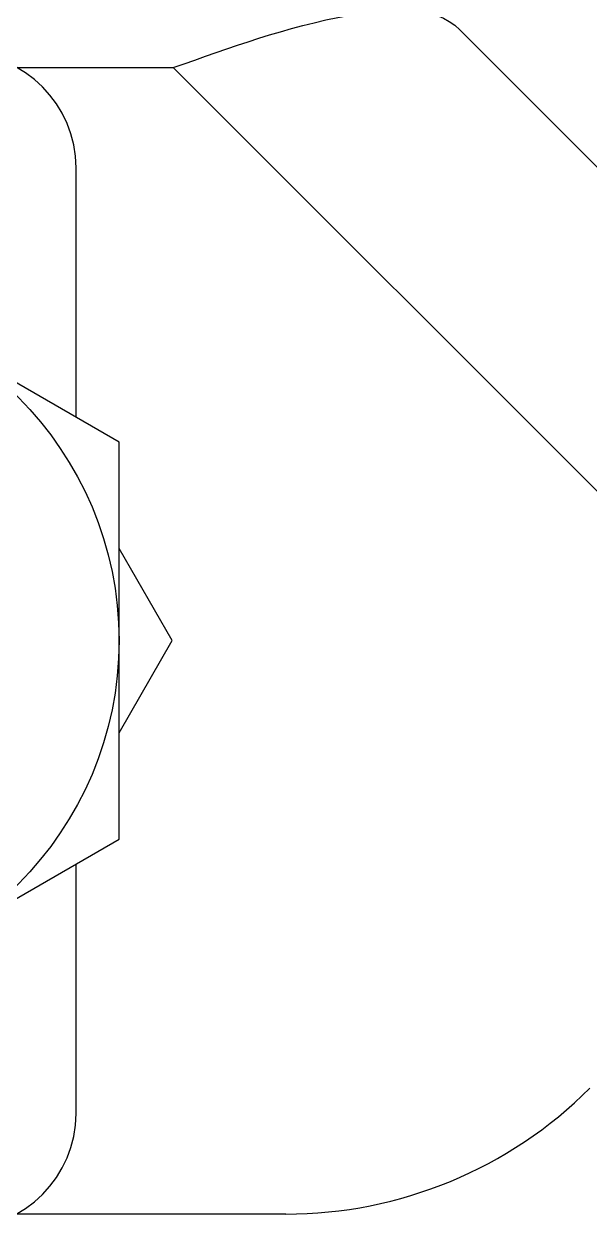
# Model space of a CAD drawing. Header units: millimetres. Extents: x -633009578 to 5705885, y -633235091 to 2571734.
# Drawn here: x 2467357.5 to 2467551.7, y 1994672.4 to 1995085.5 of the extents above; entities that cross this region are included whole.
import ezdxf

# ---------------------------------------------------------------- set-up
doc = ezdxf.new("R2010")
doc.units = ezdxf.units.MM
doc.header["$LTSCALE"] = 1000
doc.header["$MEASUREMENT"] = 0
doc.layers.get('0').update_dxf_attribs({"color": 9})
doc.layers.add('E-WIRE-系统', color=3, linetype='Continuous')

# ---------------------------------------------------------------- blocks, each defined once
blk = doc.blocks.new('G$CF4FACE3C')
at = {"layer": 'E-WIRE-系统'}
for p, q in [((2154.37, -1257.28), (2338.74, -1441.65)), ((1893.28, -1268.96), (2065.43, -1268.96)), ((2065.43, -1268.96), (2288.43, -1491.97)), ((2035.29, -1377.52), (2035.29, -1300.13)), ((2048.63, -1385.21), (1941.96, -1323.63)), ((2048.63, -1508.38), (2048.63, -1385.21)), ((2065.13, -1446.8), (2048.63, -1418.22)), ((2048.63, -1475.38), (2065.13, -1446.8)), ((1941.96, -1569.97), (2048.63, -1508.38)), ((2035.29, -1593.47), (2035.29, -1516.08)), ((2100.4, -1624.73), (1893.28, -1624.73))]:
    blk.add_line(p, q, dxfattribs=at)
blk.add_circle((1941.96, -1446.8), 106.67, dxfattribs=at)
for centre, radius, start, end in [((1999.74, -1300.13), 35.56, 0, 90), ((2100.4, -1491.32), 133.41, 270, 315), ((1999.74, -1593.47), 35.56, 270, 0)]:
    blk.add_arc(centre, radius, start, end, dxfattribs=at)
blk.add_open_spline([(2065.43, -1268.96), (2083.47, -1262.77), (2109.75, -1252.61), (2146.27, -1249.18), (2154.37, -1257.28)], degree=3, knots=[0, 0, 0, 0, 0.624958, 1, 1, 1, 1], dxfattribs=at)

msp = doc.modelspace()

# ---------------------------------------------------------------- block references
at = {"xscale": 1.10592, "yscale": 1.10592, "zscale": 1.10592}
msp.add_blockref('G$CF4FACE3C', (2465124.5, 1996473.94, -46.08), dxfattribs=at)

doc.saveas('drawing.dxf')
